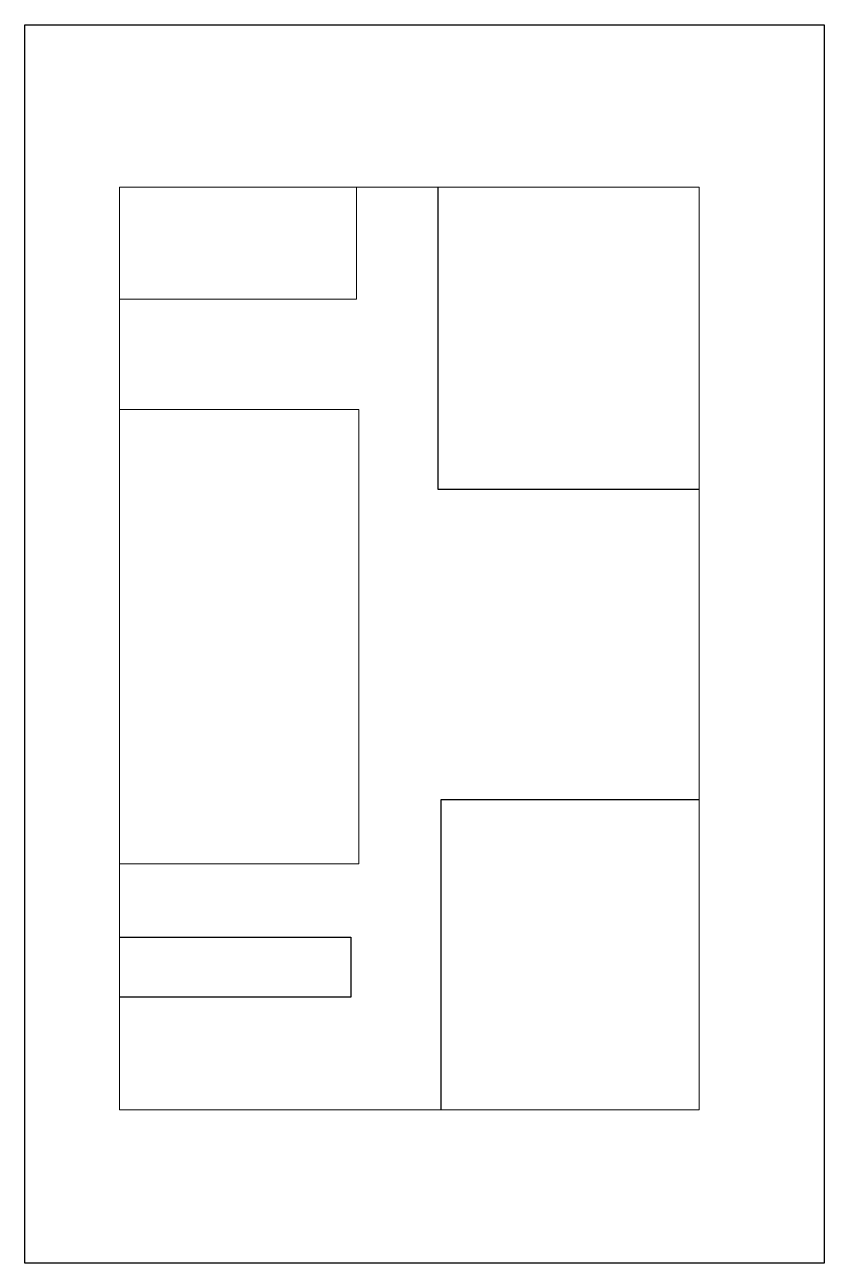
# Model space of a CAD drawing. Header units: millimetres. Extents: x 0 to 1683, y 0 to 2606.
import ezdxf

# ---------------------------------------------------------------- set-up
doc = ezdxf.new("R2010")
doc.units = ezdxf.units.MM
picture_1 = doc.add_image_def('image1.jpg', size_in_pixel=(649, 1005))

msp = doc.modelspace()

# ---------------------------------------------------------------- linework, layer by layer
at = {"color": 5, "lineweight": 20}
msp.add_lwpolyline([(1420, 322.8), (1420, 2264.2), (199.4, 2264.2), (199.4, 322.8)], close=True, dxfattribs=at)
at = {"color": 1, "lineweight": 20}
for points in [[(698.3, 2028.7), (698.2, 2264.2)], [(199.4, 2028.7), (698.3, 2028.7)], [(199.4, 840.4), (703.3, 840.4), (703.3, 1796.4), (199.4, 1796.4)]]:
    msp.add_lwpolyline(points, dxfattribs=at)
at = {"color": 1}
for points in [[(1420, 1628.1), (870, 1628.1), (870, 2264.2)], [(1420, 975.3), (875.8, 975.3), (875.8, 322.8)], [(199.4, 686.4), (686.7, 686.4), (686.7, 560), (199.4, 560)]]:
    msp.add_lwpolyline(points, dxfattribs=at)

# ---------------------------------------------------------------- pictures from other files: only their frames are drawn
image = msp.add_image(picture_1, insert=(0, 0), size_in_units=(1683, 2606.2))
image.dxf.flags = 7

doc.saveas('drawing.dxf')
